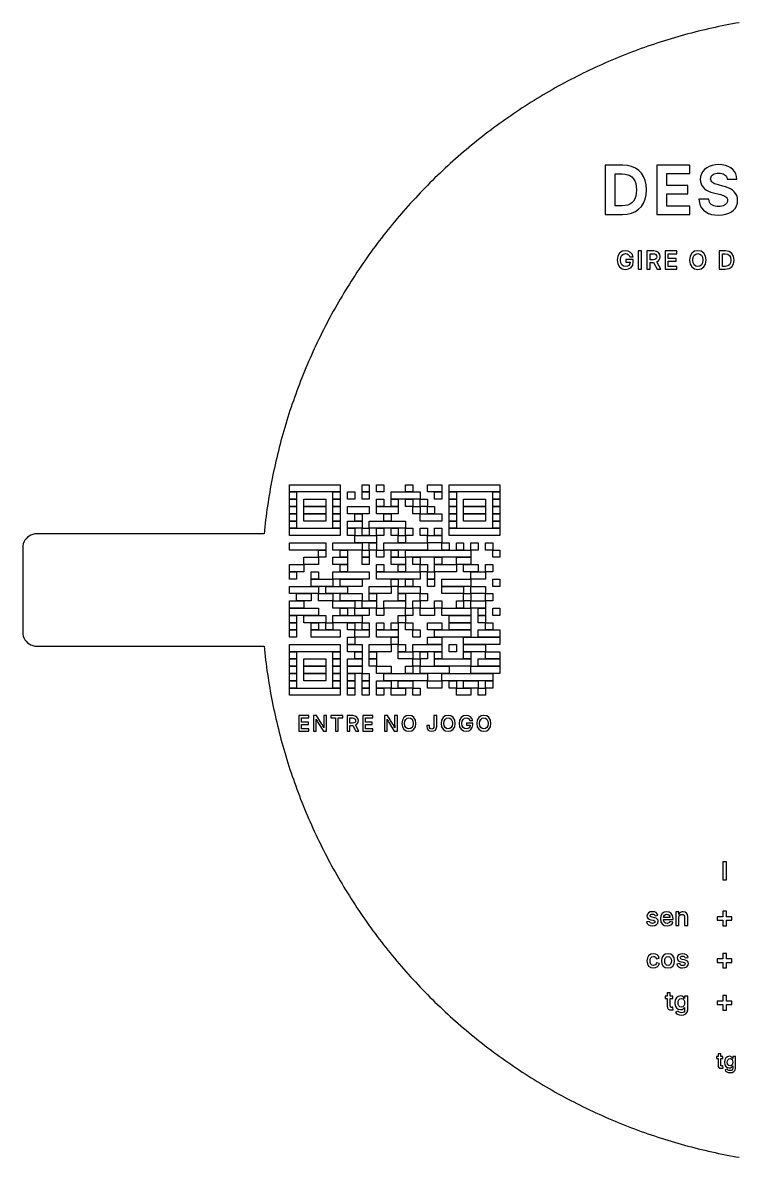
# Model space of a CAD drawing. Header units: millimetres. Extents: x 0 to 202, y 0 to 164.
# Drawn here: x 0 to 102, y 1.2 to 162.8 of the extents above; entities that cross this region are included whole.
import ezdxf

# ---------------------------------------------------------------- set-up
doc = ezdxf.new("R2010")
doc.units = ezdxf.units.MM
doc.layers.add('CORTE', color=1, linetype='CONTINUOUS')
doc.layers.add('GRAVAR', color=7, linetype='CONTINUOUS')

msp = doc.modelspace()

# ---------------------------------------------------------------- linework, layer by layer
at = {"layer": 'CORTE'}
msp.add_lwpolyline([(102.1, 162.813), (101.609, 162.727), (101.118, 162.638), (100.627, 162.546), (100.137, 162.451), (99.647, 162.353), (99.159, 162.252), (98.67, 162.148), (98.183, 162.041), (97.696, 161.931), (97.21, 161.818), (96.724, 161.702), (96.239, 161.583), (95.755, 161.462), (95.272, 161.337), (94.789, 161.209), (94.307, 161.079), (93.826, 160.945), (93.346, 160.809), (92.867, 160.669), (92.388, 160.527), (91.911, 160.382), (91.434, 160.234), (90.958, 160.083), (90.483, 159.929), (90.009, 159.772), (89.536, 159.612), (89.065, 159.45), (88.594, 159.284), (88.124, 159.116), (87.655, 158.945), (87.187, 158.771), (86.72, 158.594), (86.254, 158.415), (85.79, 158.232), (85.326, 158.047), (84.864, 157.859), (84.402, 157.668), (83.942, 157.474), (83.484, 157.277), (83.026, 157.078), (82.569, 156.876), (82.114, 156.671), (81.66, 156.463), (81.208, 156.253), (80.756, 156.04), (80.306, 155.824), (79.857, 155.605), (79.41, 155.384), (78.964, 155.16), (78.519, 154.933), (78.076, 154.703), (77.634, 154.471), (77.194, 154.236), (76.755, 153.999), (76.317, 153.758), (75.881, 153.515), (75.446, 153.27), (75.013, 153.022), (74.582, 152.771), (74.152, 152.517), (73.723, 152.261), (73.296, 152.003), (72.871, 151.741), (72.447, 151.478), (72.025, 151.211), (71.604, 150.942), (71.186, 150.671), (70.768, 150.397), (70.353, 150.12), (69.939, 149.841), (69.527, 149.559), (69.116, 149.275), (68.708, 148.988), (68.301, 148.699), (67.896, 148.408), (67.492, 148.114), (67.091, 147.817), (66.691, 147.518), (66.293, 147.217), (65.897, 146.913), (65.503, 146.607), (65.11, 146.298), (64.72, 145.987), (64.331, 145.674), (63.945, 145.358), (63.56, 145.04), (63.177, 144.72), (62.796, 144.397), (62.417, 144.072), (62.041, 143.744), (61.666, 143.415), (61.293, 143.083), (60.922, 142.749), (60.553, 142.412), (60.186, 142.074), (59.822, 141.733), (59.459, 141.39), (59.099, 141.044), (58.74, 140.697), (58.384, 140.347), (58.03, 139.995), (57.678, 139.641), (57.328, 139.285), (56.981, 138.927), (56.635, 138.567), (56.292, 138.204), (55.951, 137.84), (55.612, 137.473), (55.275, 137.105), (54.941, 136.734), (54.609, 136.361), (54.279, 135.986), (53.952, 135.61), (53.626, 135.231), (53.304, 134.85), (52.983, 134.468), (52.665, 134.083), (52.349, 133.697), (52.035, 133.308), (51.724, 132.918), (51.415, 132.526), (51.109, 132.131), (50.805, 131.736), (50.504, 131.338), (50.204, 130.938), (49.908, 130.537), (49.613, 130.133), (49.322, 129.728), (49.032, 129.322), (48.745, 128.913), (48.461, 128.503), (48.179, 128.091), (47.9, 127.677), (47.623, 127.262), (47.349, 126.845), (47.077, 126.426), (46.808, 126.005), (46.541, 125.583), (46.277, 125.16), (46.016, 124.734), (45.757, 124.308), (45.501, 123.879), (45.247, 123.449), (44.996, 123.018), (44.748, 122.585), (44.502, 122.15), (44.259, 121.714), (44.019, 121.277), (43.781, 120.838), (43.546, 120.398), (43.313, 119.956), (43.084, 119.513), (42.857, 119.068), (42.632, 118.622), (42.411, 118.175), (42.192, 117.726), (41.976, 117.276), (41.762, 116.825), (41.552, 116.372), (41.344, 115.918), (41.139, 115.463), (40.936, 115.007), (40.737, 114.549), (40.54, 114.091), (40.346, 113.631), (40.155, 113.17), (39.967, 112.707), (39.781, 112.244), (39.598, 111.779), (39.419, 111.314), (39.242, 110.847), (39.067, 110.379), (38.896, 109.91), (38.728, 109.44), (38.562, 108.969), (38.399, 108.497), (38.239, 108.025), (38.082, 107.551), (37.928, 107.076), (37.777, 106.6), (37.629, 106.124), (37.483, 105.646), (37.341, 105.168), (37.201, 104.688), (37.065, 104.208), (36.931, 103.727), (36.8, 103.246), (36.672, 102.763), (36.547, 102.28), (36.425, 101.796), (36.306, 101.311), (36.19, 100.825), (36.077, 100.339), (35.967, 99.852), (35.86, 99.365), (35.755, 98.877), (35.654, 98.388), (35.556, 97.898), (35.461, 97.408), (35.368, 96.918), (35.279, 96.427), (35.193, 95.935), (35.109, 95.443), (35.029, 94.95), (34.952, 94.457), (34.877, 93.963), (34.806, 93.469), (34.738, 92.975), (34.672, 92.48), (34.61, 91.985), (34.551, 91.489), (34.495, 90.993), (34.441, 90.497), (34.391, 90), (2, 90), (1.715, 89.98), (1.437, 89.919), (1.169, 89.819), (0.919, 89.683), (0.69, 89.511), (0.489, 89.31), (0.317, 89.081), (0.181, 88.831), (0.081, 88.563), (0.02, 88.285), (0, 88), (0, 76), (0.02, 75.715), (0.081, 75.437), (0.181, 75.169), (0.317, 74.919), (0.489, 74.69), (0.69, 74.489), (0.919, 74.317), (1.169, 74.181), (1.437, 74.081), (1.715, 74.02), (2, 74), (34.391, 74), (34.391, 74), (34.441, 73.503), (34.495, 73.007), (34.551, 72.511), (34.61, 72.015), (34.672, 71.52), (34.738, 71.025), (34.806, 70.531), (34.877, 70.037), (34.952, 69.543), (35.029, 69.05), (35.109, 68.557), (35.193, 68.065), (35.279, 67.573), (35.368, 67.082), (35.461, 66.592), (35.556, 66.102), (35.654, 65.612), (35.755, 65.123), (35.86, 64.635), (35.967, 64.148), (36.077, 63.661), (36.19, 63.175), (36.306, 62.689), (36.425, 62.204), (36.547, 61.72), (36.672, 61.237), (36.8, 60.754), (36.931, 60.273), (37.065, 59.792), (37.201, 59.312), (37.341, 58.832), (37.483, 58.354), (37.629, 57.876), (37.777, 57.4), (37.928, 56.924), (38.082, 56.449), (38.239, 55.975), (38.399, 55.503), (38.562, 55.031), (38.728, 54.56), (38.896, 54.09), (39.067, 53.621), (39.242, 53.153), (39.419, 52.686), (39.598, 52.221), (39.781, 51.756), (39.967, 51.293), (40.155, 50.83), (40.346, 50.369), (40.54, 49.909), (40.737, 49.451), (40.936, 48.993), (41.139, 48.537), (41.344, 48.082), (41.552, 47.628), (41.762, 47.175), (41.976, 46.724), (42.192, 46.274), (42.411, 45.825), (42.632, 45.378), (42.857, 44.932), (43.084, 44.487), (43.313, 44.044), (43.546, 43.602), (43.781, 43.162), (44.019, 42.723), (44.259, 42.286), (44.502, 41.85), (44.748, 41.415), (44.996, 40.982), (45.247, 40.551), (45.501, 40.121), (45.757, 39.692), (46.016, 39.266), (46.277, 38.84), (46.541, 38.417), (46.808, 37.995), (47.077, 37.574), (47.349, 37.155), (47.623, 36.738), (47.9, 36.323), (48.179, 35.909), (48.461, 35.497), (48.745, 35.087), (49.032, 34.678), (49.322, 34.272), (49.613, 33.867), (49.908, 33.463), (50.204, 33.062), (50.504, 32.662), (50.805, 32.264), (51.109, 31.869), (51.415, 31.474), (51.724, 31.082), (52.035, 30.692), (52.349, 30.303), (52.665, 29.917), (52.983, 29.532), (53.304, 29.15), (53.626, 28.769), (53.952, 28.39), (54.279, 28.014), (54.609, 27.639), (54.941, 27.266), (55.275, 26.895), (55.612, 26.527), (55.951, 26.16), (56.292, 25.796), (56.635, 25.433), (56.981, 25.073), (57.328, 24.715), (57.678, 24.359), (58.03, 24.005), (58.384, 23.653), (58.74, 23.303), (59.099, 22.956), (59.459, 22.61), (59.822, 22.267), (60.186, 21.926), (60.553, 21.588), (60.922, 21.251), (61.293, 20.917), (61.666, 20.585), (62.041, 20.256), (62.417, 19.928), (62.796, 19.603), (63.177, 19.28), (63.56, 18.96), (63.945, 18.642), (64.331, 18.326), (64.72, 18.013), (65.11, 17.702), (65.503, 17.393), (65.897, 17.087), (66.293, 16.783), (66.691, 16.482), (67.091, 16.183), (67.492, 15.886), (67.896, 15.592), (68.301, 15.301), (68.708, 15.012), (69.116, 14.725), (69.527, 14.441), (69.939, 14.159), (70.353, 13.88), (70.768, 13.603), (71.186, 13.329), (71.604, 13.058), (72.025, 12.789), (72.447, 12.522), (72.871, 12.259), (73.296, 11.997), (73.723, 11.739), (74.152, 11.483), (74.582, 11.229), (75.013, 10.978), (75.446, 10.73), (75.881, 10.485), (76.317, 10.242), (76.755, 10.001), (77.194, 9.764), (77.634, 9.529), (78.076, 9.297), (78.519, 9.067), (78.964, 8.84), (79.41, 8.616), (79.857, 8.395), (80.306, 8.176), (80.756, 7.96), (81.208, 7.747), (81.66, 7.537), (82.114, 7.329), (82.569, 7.124), (83.026, 6.922), (83.484, 6.723), (83.942, 6.526), (84.402, 6.332), (84.864, 6.141), (85.326, 5.953), (85.79, 5.768), (86.254, 5.585), (86.72, 5.406), (87.187, 5.229), (87.655, 5.055), (88.124, 4.884), (88.594, 4.716), (89.065, 4.55), (89.536, 4.388), (90.009, 4.228), (90.483, 4.071), (90.958, 3.917), (91.434, 3.766), (91.911, 3.618), (92.388, 3.473), (92.867, 3.331), (93.346, 3.191), (93.826, 3.055), (94.307, 2.921), (94.789, 2.791), (95.272, 2.663), (95.755, 2.538), (96.239, 2.417), (96.724, 2.298), (97.21, 2.182), (97.696, 2.069), (98.183, 1.959), (98.67, 1.852), (99.159, 1.748), (99.647, 1.647), (100.137, 1.549), (100.627, 1.454), (101.118, 1.362), (101.609, 1.273), (102.1, 1.187)], dxfattribs=at)
at = {"layer": 'GRAVAR'}
for points in [[(85.464, 135.5), (86.142, 135.548), (86.753, 135.69), (87.295, 135.922), (87.763, 136.241), (88.153, 136.642), (88.464, 137.123), (88.69, 137.679), (88.828, 138.308), (88.875, 139.005), (88.828, 139.699), (88.69, 140.325), (88.465, 140.88), (88.156, 141.359), (87.767, 141.76), (87.302, 142.078), (86.764, 142.31), (86.158, 142.452), (85.488, 142.5), (83.003, 142.5), (83.003, 135.5)], [(90.351, 135.5), (95.044, 135.5), (95.044, 136.689), (91.784, 136.689), (91.784, 138.45), (94.791, 138.45), (94.791, 139.62), (91.784, 139.62), (91.784, 141.311), (95.035, 141.311), (95.035, 142.5), (90.351, 142.5)], [(99.16, 135.397), (99.701, 135.427), (100.187, 135.514), (100.617, 135.657), (100.987, 135.851), (101.295, 136.094), (101.539, 136.383), (101.717, 136.714), (101.825, 137.085), (101.862, 137.492), (101.829, 137.863), (101.734, 138.193), (101.582, 138.484), (101.378, 138.74), (101.128, 138.961), (100.837, 139.149), (100.511, 139.307), (100.153, 139.437), (99.771, 139.54), (99.137, 139.695), (98.943, 139.746), (98.757, 139.804), (98.584, 139.871), (98.427, 139.95), (98.29, 140.042), (98.177, 140.149), (98.092, 140.273), (98.038, 140.416), (98.019, 140.579), (98.034, 140.73), (98.079, 140.87), (98.153, 140.997), (98.256, 141.109), (98.385, 141.204), (98.542, 141.281), (98.725, 141.339), (98.933, 141.374), (99.165, 141.387), (99.394, 141.375), (99.603, 141.34), (99.789, 141.282), (99.951, 141.202), (100.09, 141.102), (100.203, 140.981), (100.29, 140.84), (100.35, 140.681), (100.382, 140.503), (101.768, 140.503), (101.724, 140.899), (101.61, 141.264), (101.431, 141.592), (101.189, 141.882), (100.889, 142.127), (100.534, 142.325), (100.128, 142.472), (99.676, 142.563), (99.179, 142.594), (98.688, 142.563), (98.233, 142.473), (97.821, 142.328), (97.456, 142.13), (97.144, 141.884), (96.892, 141.593), (96.705, 141.26), (96.588, 140.89), (96.548, 140.485), (96.574, 140.16), (96.651, 139.866), (96.776, 139.602), (96.948, 139.366), (97.165, 139.158), (97.425, 138.976), (97.725, 138.82), (98.065, 138.689), (98.442, 138.582), (99.212, 138.389), (99.454, 138.325), (99.671, 138.257), (99.863, 138.182), (100.029, 138.099), (100.167, 138.007), (100.276, 137.903), (100.355, 137.785), (100.403, 137.652), (100.419, 137.501), (100.401, 137.331), (100.347, 137.175), (100.26, 137.034), (100.141, 136.911), (99.992, 136.806), (99.817, 136.722), (99.616, 136.66), (99.392, 136.622), (99.146, 136.609), (98.896, 136.622), (98.664, 136.661), (98.452, 136.726), (98.263, 136.818), (98.1, 136.936), (97.965, 137.08), (97.861, 137.25), (97.79, 137.447), (97.756, 137.67), (96.36, 137.67), (96.412, 137.2), (96.537, 136.783), (96.731, 136.419), (96.992, 136.109), (97.315, 135.855), (97.696, 135.655), (98.134, 135.512), (98.623, 135.426), (99.16, 135.397)], [(84.436, 136.736), (84.436, 141.264), (85.403, 141.264), (85.826, 141.238), (86.201, 141.16), (86.528, 141.026), (86.807, 140.837), (87.036, 140.591), (87.215, 140.286), (87.343, 139.921), (87.421, 139.494), (87.447, 139.005), (87.421, 138.512), (87.343, 138.084), (87.214, 137.717), (87.035, 137.411), (86.805, 137.164), (86.525, 136.974), (86.197, 136.841), (85.819, 136.762), (85.394, 136.736)], [(85.894, 127.665), (86.337, 127.74), (86.686, 127.955), (86.914, 128.296), (86.996, 128.747), (86.996, 129.059), (85.944, 129.059), (85.944, 128.693), (86.544, 128.693), (86.494, 128.44), (86.363, 128.247), (86.16, 128.125), (85.895, 128.082), (85.595, 128.143), (85.362, 128.321), (85.211, 128.608), (85.157, 129), (85.212, 129.392), (85.363, 129.68), (85.594, 129.857), (85.885, 129.918), (86.102, 129.887), (86.278, 129.798), (86.411, 129.657), (86.497, 129.469), (86.974, 129.469), (86.849, 129.82), (86.611, 130.094), (86.281, 130.272), (85.88, 130.335), (85.407, 130.244), (85.029, 129.98), (84.78, 129.559), (84.69, 128.997), (84.777, 128.442), (85.023, 128.023), (85.403, 127.758), (85.894, 127.665)], [(88.164, 130.3), (87.698, 130.3), (87.698, 127.7), (88.164, 127.7)], [(88.938, 127.7), (89.404, 127.7), (89.404, 128.654), (89.889, 128.654), (90.4, 127.7), (90.922, 127.7), (90.358, 128.733), (90.561, 128.85), (90.707, 129.014), (90.796, 129.221), (90.826, 129.468), (90.767, 129.807), (90.592, 130.07), (90.305, 130.24), (89.91, 130.3), (88.938, 130.3)], [(89.404, 129.04), (89.404, 129.909), (89.838, 129.909), (90.068, 129.879), (90.227, 129.792), (90.319, 129.654), (90.349, 129.468), (90.319, 129.285), (90.227, 129.151), (90.069, 129.068), (89.842, 129.04)], [(91.519, 127.7), (93.215, 127.7), (93.215, 128.093), (91.985, 128.093), (91.985, 128.819), (93.117, 128.819), (93.117, 129.206), (91.985, 129.206), (91.985, 129.907), (93.208, 129.907), (93.208, 130.3), (91.519, 130.3)], [(96.197, 127.665), (96.67, 127.755), (97.048, 128.017), (97.298, 128.436), (97.388, 128.998), (97.298, 129.562), (97.048, 129.982), (96.67, 130.244), (96.197, 130.335), (95.722, 130.244), (95.343, 129.982), (95.092, 129.562), (95.001, 128.998), (95.092, 128.437), (95.343, 128.018), (95.722, 127.756), (96.197, 127.665)], [(96.197, 128.082), (95.903, 128.142), (95.673, 128.318), (95.523, 128.606), (95.469, 128.998), (95.523, 129.393), (95.673, 129.681), (95.903, 129.858), (96.197, 129.918), (96.488, 129.858), (96.716, 129.682), (96.865, 129.394), (96.919, 128.998), (96.865, 128.605), (96.716, 128.318), (96.488, 128.142), (96.197, 128.082)], [(100.11, 127.7), (100.64, 127.789), (101.036, 128.047), (101.283, 128.457), (101.368, 129.003), (101.283, 129.547), (101.038, 129.955), (100.648, 130.211), (100.127, 130.3), (99.23, 130.3), (99.23, 127.7)], [(99.696, 128.103), (99.696, 129.897), (100.099, 129.897), (100.45, 129.841), (100.704, 129.673), (100.857, 129.394), (100.909, 129.003), (100.857, 128.61), (100.702, 128.328), (100.445, 128.159), (100.087, 128.103)], [(38, 97), (45.241, 97), (45.241, 95.966), (38, 95.966)], [(48.345, 97), (49.379, 97), (49.379, 95.966), (48.345, 95.966)], [(50.414, 97), (51.448, 97), (51.448, 95.966), (50.414, 95.966)], [(54.552, 97), (55.586, 97), (55.586, 95.966), (54.552, 95.966)], [(57.655, 97), (59.724, 97), (59.724, 95.966), (57.655, 95.966)], [(60.759, 97), (68, 97), (68, 95.966), (60.759, 95.966)], [(38, 95.966), (39.034, 95.966), (39.034, 94.931), (38, 94.931)], [(44.207, 95.966), (45.241, 95.966), (45.241, 94.931), (44.207, 94.931)], [(46.276, 95.966), (47.31, 95.966), (47.31, 94.931), (46.276, 94.931)], [(48.345, 95.966), (49.379, 95.966), (49.379, 94.931), (48.345, 94.931)], [(52.483, 95.966), (56.621, 95.966), (56.621, 94.931), (52.483, 94.931)], [(58.69, 95.966), (59.724, 95.966), (59.724, 94.931), (58.69, 94.931)], [(60.759, 95.966), (61.793, 95.966), (61.793, 94.931), (60.759, 94.931)], [(66.966, 95.966), (68, 95.966), (68, 94.931), (66.966, 94.931)], [(38, 94.931), (39.034, 94.931), (39.034, 93.897), (38, 93.897)], [(38, 93.897), (39.034, 93.897), (39.034, 92.862), (38, 92.862)], [(40.069, 94.931), (43.172, 94.931), (43.172, 93.897), (40.069, 93.897)], [(40.069, 93.897), (43.172, 93.897), (43.172, 92.862), (40.069, 92.862)], [(44.207, 94.931), (45.241, 94.931), (45.241, 93.897), (44.207, 93.897)], [(44.207, 93.897), (45.241, 93.897), (45.241, 92.862), (44.207, 92.862)], [(46.276, 93.897), (49.379, 93.897), (49.379, 92.862), (46.276, 92.862)], [(50.414, 94.931), (51.448, 94.931), (51.448, 93.897), (50.414, 93.897)], [(50.414, 93.897), (53.517, 93.897), (53.517, 92.862), (50.414, 92.862)], [(52.483, 94.931), (53.517, 94.931), (53.517, 93.897), (52.483, 93.897)], [(54.552, 94.931), (55.586, 94.931), (55.586, 93.897), (54.552, 93.897)], [(55.586, 93.897), (56.621, 93.897), (56.621, 92.862), (55.586, 92.862)], [(56.621, 94.931), (57.655, 94.931), (57.655, 93.897), (56.621, 93.897)], [(57.655, 93.897), (58.69, 93.897), (58.69, 92.862), (57.655, 92.862)], [(60.759, 94.931), (61.793, 94.931), (61.793, 93.897), (60.759, 93.897)], [(60.759, 93.897), (61.793, 93.897), (61.793, 92.862), (60.759, 92.862)], [(62.828, 94.931), (65.931, 94.931), (65.931, 93.897), (62.828, 93.897)], [(62.828, 93.897), (65.931, 93.897), (65.931, 92.862), (62.828, 92.862)], [(66.966, 94.931), (68, 94.931), (68, 93.897), (66.966, 93.897)], [(66.966, 93.897), (68, 93.897), (68, 92.862), (66.966, 92.862)], [(38, 92.862), (39.034, 92.862), (39.034, 91.828), (38, 91.828)], [(40.069, 92.862), (43.172, 92.862), (43.172, 91.828), (40.069, 91.828)], [(44.207, 92.862), (45.241, 92.862), (45.241, 91.828), (44.207, 91.828)], [(47.31, 92.862), (48.345, 92.862), (48.345, 91.828), (47.31, 91.828)], [(51.448, 92.862), (52.483, 92.862), (52.483, 91.828), (51.448, 91.828)], [(56.621, 92.862), (59.724, 92.862), (59.724, 91.828), (56.621, 91.828)], [(60.759, 92.862), (61.793, 92.862), (61.793, 91.828), (60.759, 91.828)], [(62.828, 92.862), (65.931, 92.862), (65.931, 91.828), (62.828, 91.828)], [(66.966, 92.862), (68, 92.862), (68, 91.828), (66.966, 91.828)], [(38, 91.828), (39.034, 91.828), (39.034, 90.793), (38, 90.793)], [(38, 90.793), (45.241, 90.793), (45.241, 89.759), (38, 89.759)], [(44.207, 91.828), (45.241, 91.828), (45.241, 90.793), (44.207, 90.793)], [(46.276, 91.828), (48.345, 91.828), (48.345, 90.793), (46.276, 90.793)], [(46.276, 90.793), (47.31, 90.793), (47.31, 89.759), (46.276, 89.759)], [(48.345, 90.793), (49.379, 90.793), (49.379, 89.759), (48.345, 89.759)], [(49.379, 91.828), (54.552, 91.828), (54.552, 90.793), (49.379, 90.793)], [(50.414, 90.793), (51.448, 90.793), (51.448, 89.759), (50.414, 89.759)], [(52.483, 90.793), (53.517, 90.793), (53.517, 89.759), (52.483, 89.759)], [(54.552, 90.793), (55.586, 90.793), (55.586, 89.759), (54.552, 89.759)], [(56.621, 90.793), (57.655, 90.793), (57.655, 89.759), (56.621, 89.759)], [(58.69, 90.793), (59.724, 90.793), (59.724, 89.759), (58.69, 89.759)], [(60.759, 91.828), (61.793, 91.828), (61.793, 90.793), (60.759, 90.793)], [(60.759, 90.793), (68, 90.793), (68, 89.759), (60.759, 89.759)], [(66.966, 91.828), (68, 91.828), (68, 90.793), (66.966, 90.793)], [(47.31, 89.759), (50.414, 89.759), (50.414, 88.724), (47.31, 88.724)], [(53.517, 89.759), (54.552, 89.759), (54.552, 88.724), (53.517, 88.724)], [(57.655, 89.759), (59.724, 89.759), (59.724, 88.724), (57.655, 88.724)], [(38, 88.724), (43.172, 88.724), (43.172, 87.69), (38, 87.69)], [(42.138, 87.69), (43.172, 87.69), (43.172, 86.655), (42.138, 86.655)], [(44.207, 88.724), (48.345, 88.724), (48.345, 87.69), (44.207, 87.69)], [(45.241, 87.69), (46.276, 87.69), (46.276, 86.655), (45.241, 86.655)], [(48.345, 87.69), (49.379, 87.69), (49.379, 86.655), (48.345, 86.655)], [(49.379, 88.724), (50.414, 88.724), (50.414, 87.69), (49.379, 87.69)], [(50.414, 87.69), (51.448, 87.69), (51.448, 86.655), (50.414, 86.655)], [(51.448, 88.724), (57.655, 88.724), (57.655, 87.69), (51.448, 87.69)], [(52.483, 87.69), (53.517, 87.69), (53.517, 86.655), (52.483, 86.655)], [(54.552, 87.69), (63.862, 87.69), (63.862, 86.655), (54.552, 86.655)], [(59.724, 88.724), (60.759, 88.724), (60.759, 87.69), (59.724, 87.69)], [(61.793, 88.724), (62.828, 88.724), (62.828, 87.69), (61.793, 87.69)], [(63.862, 88.724), (64.897, 88.724), (64.897, 87.69), (63.862, 87.69)], [(65.931, 88.724), (66.966, 88.724), (66.966, 87.69), (65.931, 87.69)], [(66.966, 87.69), (68, 87.69), (68, 86.655), (66.966, 86.655)], [(40.069, 86.655), (42.138, 86.655), (42.138, 85.621), (40.069, 85.621)], [(44.207, 86.655), (46.276, 86.655), (46.276, 85.621), (44.207, 85.621)], [(48.345, 86.655), (49.379, 86.655), (49.379, 85.621), (48.345, 85.621)], [(52.483, 86.655), (54.552, 86.655), (54.552, 85.621), (52.483, 85.621)], [(55.586, 86.655), (56.621, 86.655), (56.621, 85.621), (55.586, 85.621)], [(58.69, 86.655), (59.724, 86.655), (59.724, 85.621), (58.69, 85.621)], [(61.793, 86.655), (63.862, 86.655), (63.862, 85.621), (61.793, 85.621)], [(38, 85.621), (40.069, 85.621), (40.069, 84.586), (38, 84.586)], [(38, 84.586), (39.034, 84.586), (39.034, 83.552), (38, 83.552)], [(41.103, 84.586), (42.138, 84.586), (42.138, 83.552), (41.103, 83.552)], [(44.207, 84.586), (49.379, 84.586), (49.379, 83.552), (44.207, 83.552)], [(45.241, 85.621), (46.276, 85.621), (46.276, 84.586), (45.241, 84.586)], [(50.414, 85.621), (51.448, 85.621), (51.448, 84.586), (50.414, 84.586)], [(50.414, 84.586), (56.621, 84.586), (56.621, 83.552), (50.414, 83.552)], [(53.517, 85.621), (54.552, 85.621), (54.552, 84.586), (53.517, 84.586)], [(56.621, 85.621), (57.655, 85.621), (57.655, 84.586), (56.621, 84.586)], [(57.655, 84.586), (58.69, 84.586), (58.69, 83.552), (57.655, 83.552)], [(58.69, 85.621), (61.793, 85.621), (61.793, 84.586), (58.69, 84.586)], [(62.828, 85.621), (64.897, 85.621), (64.897, 84.586), (62.828, 84.586)], [(63.862, 84.586), (65.931, 84.586), (65.931, 83.552), (63.862, 83.552)], [(65.931, 85.621), (66.966, 85.621), (66.966, 84.586), (65.931, 84.586)], [(38, 82.517), (42.138, 82.517), (42.138, 81.483), (38, 81.483)], [(41.103, 83.552), (44.207, 83.552), (44.207, 82.517), (41.103, 82.517)], [(43.172, 82.517), (46.276, 82.517), (46.276, 81.483), (43.172, 81.483)], [(45.241, 83.552), (48.345, 83.552), (48.345, 82.517), (45.241, 82.517)], [(49.379, 82.517), (52.483, 82.517), (52.483, 81.483), (49.379, 81.483)], [(52.483, 83.552), (53.517, 83.552), (53.517, 82.517), (52.483, 82.517)], [(53.517, 82.517), (56.621, 82.517), (56.621, 81.483), (53.517, 81.483)], [(54.552, 83.552), (55.586, 83.552), (55.586, 82.517), (54.552, 82.517)], [(57.655, 83.552), (58.69, 83.552), (58.69, 82.517), (57.655, 82.517)], [(59.724, 83.552), (63.862, 83.552), (63.862, 82.517), (59.724, 82.517)], [(59.724, 82.517), (62.828, 82.517), (62.828, 81.483), (59.724, 81.483)], [(63.862, 82.517), (65.931, 82.517), (65.931, 81.483), (63.862, 81.483)], [(66.966, 83.552), (68, 83.552), (68, 82.517), (66.966, 82.517)], [(39.034, 81.483), (41.103, 81.483), (41.103, 80.448), (39.034, 80.448)], [(42.138, 81.483), (44.207, 81.483), (44.207, 80.448), (42.138, 80.448)], [(45.241, 81.483), (48.345, 81.483), (48.345, 80.448), (45.241, 80.448)], [(49.379, 81.483), (50.414, 81.483), (50.414, 80.448), (49.379, 80.448)], [(53.517, 81.483), (54.552, 81.483), (54.552, 80.448), (53.517, 80.448)], [(56.621, 81.483), (57.655, 81.483), (57.655, 80.448), (56.621, 80.448)], [(62.828, 81.483), (63.862, 81.483), (63.862, 80.448), (62.828, 80.448)], [(65.931, 81.483), (66.966, 81.483), (66.966, 80.448), (65.931, 80.448)], [(38, 80.448), (40.069, 80.448), (40.069, 79.414), (38, 79.414)], [(38, 79.414), (42.138, 79.414), (42.138, 78.379), (38, 78.379)], [(44.207, 80.448), (47.31, 80.448), (47.31, 79.414), (44.207, 79.414)], [(45.241, 79.414), (46.276, 79.414), (46.276, 78.379), (45.241, 78.379)], [(47.31, 79.414), (49.379, 79.414), (49.379, 78.379), (47.31, 78.379)], [(48.345, 80.448), (50.414, 80.448), (50.414, 79.414), (48.345, 79.414)], [(50.414, 79.414), (51.448, 79.414), (51.448, 78.379), (50.414, 78.379)], [(51.448, 80.448), (54.552, 80.448), (54.552, 79.414), (51.448, 79.414)], [(54.552, 79.414), (55.586, 79.414), (55.586, 78.379), (54.552, 78.379)], [(55.586, 80.448), (56.621, 80.448), (56.621, 79.414), (55.586, 79.414)], [(56.621, 79.414), (58.69, 79.414), (58.69, 78.379), (56.621, 78.379)], [(58.69, 80.448), (59.724, 80.448), (59.724, 79.414), (58.69, 79.414)], [(59.724, 79.414), (63.862, 79.414), (63.862, 78.379), (59.724, 78.379)], [(61.793, 80.448), (62.828, 80.448), (62.828, 79.414), (61.793, 79.414)], [(63.862, 80.448), (65.931, 80.448), (65.931, 79.414), (63.862, 79.414)], [(64.897, 79.414), (65.931, 79.414), (65.931, 78.379), (64.897, 78.379)], [(66.966, 79.414), (68, 79.414), (68, 78.379), (66.966, 78.379)], [(38, 78.379), (39.034, 78.379), (39.034, 77.345), (38, 77.345)], [(40.069, 78.379), (43.172, 78.379), (43.172, 77.345), (40.069, 77.345)], [(44.207, 78.379), (48.345, 78.379), (48.345, 77.345), (44.207, 77.345)], [(53.517, 78.379), (54.552, 78.379), (54.552, 77.345), (53.517, 77.345)], [(60.759, 78.379), (63.862, 78.379), (63.862, 77.345), (60.759, 77.345)], [(64.897, 78.379), (65.931, 78.379), (65.931, 77.345), (64.897, 77.345)], [(38, 77.345), (39.034, 77.345), (39.034, 76.31), (38, 76.31)], [(38, 76.31), (39.034, 76.31), (39.034, 75.276), (38, 75.276)], [(41.103, 77.345), (42.138, 77.345), (42.138, 76.31), (41.103, 76.31)], [(41.103, 76.31), (45.241, 76.31), (45.241, 75.276), (41.103, 75.276)], [(43.172, 77.345), (44.207, 77.345), (44.207, 76.31), (43.172, 76.31)], [(46.276, 77.345), (47.31, 77.345), (47.31, 76.31), (46.276, 76.31)], [(47.31, 76.31), (49.379, 76.31), (49.379, 75.276), (47.31, 75.276)], [(48.345, 77.345), (49.379, 77.345), (49.379, 76.31), (48.345, 76.31)], [(50.414, 77.345), (51.448, 77.345), (51.448, 76.31), (50.414, 76.31)], [(50.414, 76.31), (53.517, 76.31), (53.517, 75.276), (50.414, 75.276)], [(52.483, 77.345), (53.517, 77.345), (53.517, 76.31), (52.483, 76.31)], [(54.552, 77.345), (55.586, 77.345), (55.586, 76.31), (54.552, 76.31)], [(55.586, 76.31), (56.621, 76.31), (56.621, 75.276), (55.586, 75.276)], [(57.655, 77.345), (59.724, 77.345), (59.724, 76.31), (57.655, 76.31)], [(58.69, 76.31), (63.862, 76.31), (63.862, 75.276), (58.69, 75.276)], [(60.759, 77.345), (63.862, 77.345), (63.862, 76.31), (60.759, 76.31)], [(64.897, 76.31), (68, 76.31), (68, 75.276), (64.897, 75.276)], [(65.931, 77.345), (66.966, 77.345), (66.966, 76.31), (65.931, 76.31)], [(46.276, 75.276), (47.31, 75.276), (47.31, 74.241), (46.276, 74.241)], [(52.483, 75.276), (53.517, 75.276), (53.517, 74.241), (52.483, 74.241)], [(57.655, 75.276), (59.724, 75.276), (59.724, 74.241), (57.655, 74.241)], [(62.828, 75.276), (68, 75.276), (68, 74.241), (62.828, 74.241)], [(38, 74.241), (45.241, 74.241), (45.241, 73.207), (38, 73.207)], [(38, 73.207), (39.034, 73.207), (39.034, 72.172), (38, 72.172)], [(44.207, 73.207), (45.241, 73.207), (45.241, 72.172), (44.207, 72.172)], [(46.276, 74.241), (48.345, 74.241), (48.345, 73.207), (46.276, 73.207)], [(47.31, 73.207), (48.345, 73.207), (48.345, 72.172), (47.31, 72.172)], [(49.379, 74.241), (52.483, 74.241), (52.483, 73.207), (49.379, 73.207)], [(49.379, 73.207), (50.414, 73.207), (50.414, 72.172), (49.379, 72.172)], [(53.517, 74.241), (54.552, 74.241), (54.552, 73.207), (53.517, 73.207)], [(53.517, 73.207), (55.586, 73.207), (55.586, 72.172), (53.517, 72.172)], [(55.586, 74.241), (59.724, 74.241), (59.724, 73.207), (55.586, 73.207)], [(56.621, 73.207), (57.655, 73.207), (57.655, 72.172), (56.621, 72.172)], [(58.69, 73.207), (59.724, 73.207), (59.724, 72.172), (58.69, 72.172)], [(60.759, 74.241), (61.793, 74.241), (61.793, 73.207), (60.759, 73.207)], [(62.828, 74.241), (65.931, 74.241), (65.931, 73.207), (62.828, 73.207)], [(62.828, 73.207), (63.862, 73.207), (63.862, 72.172), (62.828, 72.172)], [(65.931, 73.207), (68, 73.207), (68, 72.172), (65.931, 72.172)], [(38, 72.172), (39.034, 72.172), (39.034, 71.138), (38, 71.138)], [(38, 71.138), (39.034, 71.138), (39.034, 70.103), (38, 70.103)], [(40.069, 72.172), (43.172, 72.172), (43.172, 71.138), (40.069, 71.138)], [(40.069, 71.138), (43.172, 71.138), (43.172, 70.103), (40.069, 70.103)], [(44.207, 72.172), (45.241, 72.172), (45.241, 71.138), (44.207, 71.138)], [(44.207, 71.138), (45.241, 71.138), (45.241, 70.103), (44.207, 70.103)], [(46.276, 72.172), (48.345, 72.172), (48.345, 71.138), (46.276, 71.138)], [(46.276, 71.138), (48.345, 71.138), (48.345, 70.103), (46.276, 70.103)], [(49.379, 72.172), (50.414, 72.172), (50.414, 71.138), (49.379, 71.138)], [(50.414, 71.138), (52.483, 71.138), (52.483, 70.103), (50.414, 70.103)], [(54.552, 71.138), (55.586, 71.138), (55.586, 70.103), (54.552, 70.103)], [(55.586, 72.172), (56.621, 72.172), (56.621, 71.138), (55.586, 71.138)], [(56.621, 71.138), (60.759, 71.138), (60.759, 70.103), (56.621, 70.103)], [(58.69, 72.172), (63.862, 72.172), (63.862, 71.138), (58.69, 71.138)], [(63.862, 71.138), (68, 71.138), (68, 70.103), (63.862, 70.103)], [(64.897, 72.172), (68, 72.172), (68, 71.138), (64.897, 71.138)], [(38, 70.103), (39.034, 70.103), (39.034, 69.069), (38, 69.069)], [(40.069, 70.103), (43.172, 70.103), (43.172, 69.069), (40.069, 69.069)], [(44.207, 70.103), (45.241, 70.103), (45.241, 69.069), (44.207, 69.069)], [(46.276, 70.103), (47.31, 70.103), (47.31, 69.069), (46.276, 69.069)], [(48.345, 70.103), (49.379, 70.103), (49.379, 69.069), (48.345, 69.069)], [(51.448, 70.103), (57.655, 70.103), (57.655, 69.069), (51.448, 69.069)], [(59.724, 70.103), (66.966, 70.103), (66.966, 69.069), (59.724, 69.069)], [(38, 69.069), (39.034, 69.069), (39.034, 68.034), (38, 68.034)], [(38, 68.034), (45.241, 68.034), (45.241, 67), (38, 67)], [(44.207, 69.069), (45.241, 69.069), (45.241, 68.034), (44.207, 68.034)], [(46.276, 69.069), (47.31, 69.069), (47.31, 68.034), (46.276, 68.034)], [(46.276, 68.034), (47.31, 68.034), (47.31, 67), (46.276, 67)], [(48.345, 69.069), (49.379, 69.069), (49.379, 68.034), (48.345, 68.034)], [(48.345, 68.034), (49.379, 68.034), (49.379, 67), (48.345, 67)], [(50.414, 69.069), (52.483, 69.069), (52.483, 68.034), (50.414, 68.034)], [(50.414, 68.034), (51.448, 68.034), (51.448, 67), (50.414, 67)], [(52.483, 68.034), (54.552, 68.034), (54.552, 67), (52.483, 67)], [(53.517, 69.069), (55.586, 69.069), (55.586, 68.034), (53.517, 68.034)], [(55.586, 68.034), (56.621, 68.034), (56.621, 67), (55.586, 67)], [(57.655, 69.069), (59.724, 69.069), (59.724, 68.034), (57.655, 68.034)], [(60.759, 69.069), (61.793, 69.069), (61.793, 68.034), (60.759, 68.034)], [(61.793, 68.034), (63.862, 68.034), (63.862, 67), (61.793, 67)], [(62.828, 69.069), (64.897, 69.069), (64.897, 68.034), (62.828, 68.034)], [(64.897, 68.034), (65.931, 68.034), (65.931, 67), (64.897, 67)], [(65.931, 69.069), (66.966, 69.069), (66.966, 68.034), (65.931, 68.034)], [(39.353, 61.9), (40.789, 61.9), (40.789, 62.232), (39.748, 62.232), (39.748, 62.846), (40.706, 62.846), (40.706, 63.174), (39.748, 63.174), (39.748, 63.768), (40.783, 63.768), (40.783, 64.1), (39.353, 64.1)], [(41.434, 61.9), (41.836, 61.9), (41.836, 62.993), (41.834, 63.104), (41.827, 63.25), (41.819, 63.423), (41.808, 63.619), (41.908, 63.426), (41.993, 63.267), (42.072, 63.127), (42.153, 62.991), (42.84, 61.9), (43.287, 61.9), (43.287, 64.1), (42.887, 64.1), (42.887, 62.945), (42.889, 62.83), (42.894, 62.69), (42.901, 62.535), (42.911, 62.375), (42.839, 62.531), (42.769, 62.667), (42.702, 62.786), (42.641, 62.888), (41.88, 64.1), (41.434, 64.1)], [(43.881, 63.768), (44.561, 63.768), (44.561, 61.9), (44.955, 61.9), (44.955, 63.768), (45.633, 63.768), (45.633, 64.1), (43.881, 64.1)], [(46.227, 61.9), (46.621, 61.9), (46.621, 62.708), (47.031, 62.708), (47.464, 61.9), (47.905, 61.9), (47.428, 62.774), (47.6, 62.873), (47.724, 63.012), (47.799, 63.187), (47.824, 63.396), (47.774, 63.683), (47.626, 63.905), (47.384, 64.049), (47.049, 64.1), (46.227, 64.1)], [(46.621, 63.034), (46.621, 63.769), (46.988, 63.769), (47.183, 63.744), (47.317, 63.671), (47.396, 63.553), (47.421, 63.396), (47.396, 63.241), (47.318, 63.127), (47.184, 63.058), (46.991, 63.034)], [(48.449, 61.9), (49.884, 61.9), (49.884, 62.232), (48.843, 62.232), (48.843, 62.846), (49.802, 62.846), (49.802, 63.174), (48.843, 63.174), (48.843, 63.768), (49.878, 63.768), (49.878, 64.1), (48.449, 64.1)], [(51.542, 61.9), (51.944, 61.9), (51.944, 62.993), (51.941, 63.104), (51.935, 63.25), (51.926, 63.423), (51.916, 63.619), (52.016, 63.426), (52.1, 63.267), (52.179, 63.127), (52.261, 62.991), (52.948, 61.9), (53.395, 61.9), (53.395, 64.1), (52.995, 64.1), (52.995, 62.945), (52.996, 62.83), (53.001, 62.69), (53.009, 62.535), (53.018, 62.375), (52.947, 62.531), (52.877, 62.667), (52.81, 62.786), (52.748, 62.888), (51.988, 64.1), (51.542, 64.1)], [(55.03, 61.87), (55.43, 61.947), (55.75, 62.168), (55.962, 62.523), (56.038, 62.999), (55.962, 63.475), (55.75, 63.831), (55.43, 64.053), (55.03, 64.13), (54.628, 64.053), (54.308, 63.831), (54.095, 63.475), (54.019, 62.999), (54.095, 62.523), (54.308, 62.169), (54.628, 61.947), (55.03, 61.87)], [(55.03, 62.223), (54.782, 62.274), (54.587, 62.423), (54.46, 62.666), (54.414, 62.999), (54.46, 63.333), (54.587, 63.576), (54.782, 63.726), (55.03, 63.777), (55.276, 63.726), (55.47, 63.577), (55.596, 63.333), (55.641, 62.999), (55.596, 62.666), (55.47, 62.423), (55.276, 62.274), (55.03, 62.223)], [(58.279, 61.87), (58.571, 61.915), (58.794, 62.047), (58.935, 62.26), (58.985, 62.551), (58.985, 64.1), (58.594, 64.1), (58.594, 62.547), (58.571, 62.394), (58.508, 62.284), (58.409, 62.218), (58.279, 62.195), (58.148, 62.218), (58.048, 62.284), (57.984, 62.394), (57.962, 62.547), (57.962, 62.675), (57.568, 62.675), (57.568, 62.55), (57.617, 62.26), (57.76, 62.047), (57.984, 61.915), (58.279, 61.87)], [(60.618, 61.87), (61.019, 61.947), (61.339, 62.168), (61.55, 62.523), (61.627, 62.999), (61.55, 63.475), (61.339, 63.831), (61.019, 64.053), (60.618, 64.13), (60.217, 64.053), (59.896, 63.831), (59.684, 63.475), (59.607, 62.999), (59.684, 62.523), (59.896, 62.169), (60.217, 61.947), (60.618, 61.87)], [(60.618, 62.223), (60.37, 62.274), (60.176, 62.423), (60.048, 62.666), (60.003, 62.999), (60.048, 63.333), (60.176, 63.576), (60.37, 63.726), (60.618, 63.777), (60.865, 63.726), (61.058, 63.577), (61.184, 63.333), (61.23, 62.999), (61.184, 62.666), (61.058, 62.423), (60.865, 62.274), (60.618, 62.223)], [(63.2, 61.87), (63.575, 61.934), (63.87, 62.116), (64.064, 62.404), (64.133, 62.786), (64.133, 63.05), (63.243, 63.05), (63.243, 62.74), (63.751, 62.74), (63.708, 62.526), (63.597, 62.363), (63.426, 62.26), (63.201, 62.223), (62.947, 62.275), (62.75, 62.425), (62.622, 62.669), (62.577, 63), (62.623, 63.332), (62.751, 63.575), (62.946, 63.725), (63.192, 63.777), (63.376, 63.75), (63.525, 63.675), (63.637, 63.556), (63.711, 63.397), (64.114, 63.397), (64.009, 63.694), (63.807, 63.926), (63.527, 64.076), (63.188, 64.13), (62.788, 64.052), (62.469, 63.829), (62.257, 63.473), (62.181, 62.997), (62.255, 62.528), (62.463, 62.173), (62.785, 61.949), (63.2, 61.87)], [(65.707, 61.87), (66.108, 61.947), (66.428, 62.168), (66.639, 62.523), (66.716, 62.999), (66.639, 63.475), (66.428, 63.831), (66.108, 64.053), (65.707, 64.13), (65.306, 64.053), (64.985, 63.831), (64.773, 63.475), (64.696, 62.999), (64.773, 62.523), (64.985, 62.169), (65.306, 61.947), (65.707, 61.87)], [(65.707, 62.223), (65.459, 62.274), (65.264, 62.423), (65.137, 62.666), (65.092, 62.999), (65.137, 63.333), (65.264, 63.576), (65.459, 63.726), (65.707, 63.777), (65.954, 63.726), (66.147, 63.577), (66.273, 63.333), (66.319, 62.999), (66.273, 62.666), (66.147, 62.423), (65.954, 62.274), (65.707, 62.223)], [(100.266, 43.3), (99.734, 43.3), (99.734, 40.7), (100.266, 40.7)], [(89.716, 34.16), (90.055, 34.205), (90.32, 34.333), (90.492, 34.531), (90.554, 34.785), (90.521, 34.971), (90.419, 35.121), (90.249, 35.235), (90.008, 35.312), (89.676, 35.381), (89.549, 35.42), (89.463, 35.469), (89.414, 35.532), (89.399, 35.61), (89.425, 35.701), (89.496, 35.773), (89.603, 35.82), (89.737, 35.837), (89.876, 35.818), (89.982, 35.766), (90.057, 35.688), (90.104, 35.592), (90.508, 35.673), (90.416, 35.879), (90.256, 36.037), (90.028, 36.139), (89.732, 36.175), (89.412, 36.133), (89.163, 36.014), (89.002, 35.827), (88.945, 35.582), (88.979, 35.387), (89.081, 35.232), (89.252, 35.115), (89.493, 35.036), (89.826, 34.964), (89.942, 34.929), (90.025, 34.881), (90.074, 34.818), (90.09, 34.741), (90.064, 34.648), (89.991, 34.574), (89.876, 34.525), (89.725, 34.507), (89.575, 34.525), (89.456, 34.578), (89.37, 34.667), (89.315, 34.793), (88.891, 34.713), (88.985, 34.477), (89.161, 34.304), (89.408, 34.196), (89.716, 34.16)], [(91.803, 34.16), (92.103, 34.197), (92.347, 34.303), (92.527, 34.468), (92.636, 34.683), (92.219, 34.769), (92.157, 34.659), (92.065, 34.58), (91.948, 34.532), (91.808, 34.516), (91.609, 34.55), (91.453, 34.652), (91.35, 34.818), (91.308, 35.048), (92.665, 35.048), (92.665, 35.191), (92.593, 35.633), (92.398, 35.94), (92.114, 36.118), (91.774, 36.175), (91.395, 36.102), (91.105, 35.894), (90.921, 35.575), (90.856, 35.163), (90.921, 34.749), (91.109, 34.433), (91.407, 34.231), (91.803, 34.16)], [(91.309, 35.357), (91.352, 35.539), (91.446, 35.686), (91.588, 35.784), (91.775, 35.819), (91.956, 35.786), (92.091, 35.693), (92.181, 35.547), (92.224, 35.357)], [(93.508, 35.343), (93.539, 35.532), (93.626, 35.672), (93.758, 35.76), (93.925, 35.79), (94.085, 35.761), (94.204, 35.678), (94.279, 35.547), (94.306, 35.371), (94.306, 34.2), (94.759, 34.2), (94.759, 35.441), (94.711, 35.753), (94.576, 35.984), (94.366, 36.127), (94.093, 36.175), (93.894, 36.149), (93.727, 36.071), (93.592, 35.942), (93.489, 35.762), (93.484, 36.151), (93.054, 36.151), (93.054, 34.2), (93.508, 34.2)], [(99.744, 34.165), (100.256, 34.165), (100.256, 34.956), (101.033, 34.956), (101.033, 35.44), (100.256, 35.44), (100.256, 36.231), (99.744, 36.231), (99.744, 35.44), (98.969, 35.44), (98.969, 34.956), (99.744, 34.956)], [(89.866, 28.16), (90.172, 28.203), (90.422, 28.327), (90.607, 28.524), (90.713, 28.786), (90.289, 28.875), (90.235, 28.732), (90.145, 28.622), (90.023, 28.553), (89.87, 28.528), (89.663, 28.577), (89.515, 28.712), (89.426, 28.915), (89.397, 29.167), (89.426, 29.421), (89.515, 29.624), (89.663, 29.758), (89.87, 29.807), (90.02, 29.784), (90.141, 29.716), (90.229, 29.611), (90.283, 29.474), (90.707, 29.563), (90.602, 29.819), (90.418, 30.012), (90.169, 30.133), (89.866, 30.175), (89.481, 30.103), (89.187, 29.898), (89, 29.579), (88.934, 29.165), (89, 28.755), (89.187, 28.437), (89.481, 28.232), (89.866, 28.16)], [(91.948, 28.16), (92.334, 28.232), (92.628, 28.437), (92.816, 28.755), (92.882, 29.165), (92.816, 29.579), (92.628, 29.898), (92.334, 30.103), (91.948, 30.175), (91.562, 30.103), (91.269, 29.898), (91.082, 29.579), (91.016, 29.165), (91.082, 28.755), (91.269, 28.437), (91.562, 28.232), (91.948, 28.16)], [(91.948, 28.528), (91.741, 28.578), (91.595, 28.714), (91.508, 28.917), (91.479, 29.167), (91.508, 29.418), (91.595, 29.622), (91.741, 29.758), (91.948, 29.807), (92.156, 29.758), (92.304, 29.622), (92.392, 29.418), (92.421, 29.167), (92.392, 28.917), (92.304, 28.714), (92.156, 28.578), (91.948, 28.528)], [(94.016, 28.16), (94.354, 28.205), (94.619, 28.333), (94.792, 28.531), (94.853, 28.785), (94.82, 28.971), (94.719, 29.121), (94.549, 29.235), (94.307, 29.312), (93.976, 29.381), (93.848, 29.42), (93.762, 29.469), (93.714, 29.532), (93.698, 29.61), (93.724, 29.701), (93.796, 29.773), (93.903, 29.82), (94.037, 29.837), (94.176, 29.818), (94.282, 29.766), (94.356, 29.688), (94.403, 29.592), (94.808, 29.673), (94.716, 29.879), (94.556, 30.037), (94.328, 30.139), (94.032, 30.175), (93.711, 30.133), (93.463, 30.014), (93.302, 29.827), (93.245, 29.582), (93.278, 29.387), (93.38, 29.232), (93.552, 29.115), (93.792, 29.036), (94.126, 28.964), (94.242, 28.929), (94.324, 28.881), (94.373, 28.818), (94.389, 28.741), (94.364, 28.648), (94.291, 28.574), (94.176, 28.525), (94.025, 28.507), (93.874, 28.525), (93.756, 28.578), (93.669, 28.667), (93.614, 28.793), (93.19, 28.713), (93.285, 28.477), (93.461, 28.304), (93.707, 28.196), (94.016, 28.16)], [(99.744, 28.165), (100.256, 28.165), (100.256, 28.956), (101.033, 28.956), (101.033, 29.44), (100.256, 29.44), (100.256, 30.231), (99.744, 30.231), (99.744, 29.44), (98.969, 29.44), (98.969, 28.956), (99.744, 28.956)], [(92.646, 24.151), (92.269, 24.151), (92.269, 24.615), (91.815, 24.615), (91.815, 24.151), (91.538, 24.151), (91.538, 23.795), (91.815, 23.795), (91.815, 22.711), (91.854, 22.482), (91.966, 22.313), (92.148, 22.209), (92.397, 22.174), (92.47, 22.176), (92.547, 22.184), (92.624, 22.197), (92.7, 22.216), (92.629, 22.566), (92.59, 22.558), (92.545, 22.551), (92.5, 22.546), (92.463, 22.544), (92.374, 22.556), (92.314, 22.594), (92.28, 22.658), (92.269, 22.75), (92.269, 23.795), (92.646, 23.795)], [(93.847, 21.429), (94.211, 21.475), (94.5, 21.616), (94.69, 21.855), (94.759, 22.195), (94.759, 24.151), (94.314, 24.151), (94.314, 23.828), (94.29, 23.828), (94.221, 23.94), (94.111, 24.053), (93.95, 24.14), (93.726, 24.175), (93.41, 24.11), (93.154, 23.918), (92.983, 23.606), (92.92, 23.181), (92.982, 22.764), (93.153, 22.467), (93.408, 22.289), (93.723, 22.23), (93.941, 22.26), (94.098, 22.336), (94.204, 22.439), (94.272, 22.549), (94.311, 22.549), (94.311, 22.181), (94.277, 21.999), (94.183, 21.873), (94.036, 21.798), (93.845, 21.774), (93.661, 21.797), (93.528, 21.855), (93.437, 21.934), (93.379, 22.019), (92.995, 21.881), (93.103, 21.701), (93.281, 21.558), (93.529, 21.463), (93.847, 21.429)], [(93.85, 22.587), (93.649, 22.63), (93.503, 22.751), (93.414, 22.939), (93.384, 23.184), (93.414, 23.43), (93.502, 23.626), (93.648, 23.755), (93.85, 23.802), (94.049, 23.757), (94.194, 23.632), (94.282, 23.437), (94.312, 23.184), (94.282, 22.933), (94.193, 22.746), (94.047, 22.628), (93.85, 22.587)], [(99.744, 22.165), (100.256, 22.165), (100.256, 22.956), (101.033, 22.956), (101.033, 23.44), (100.256, 23.44), (100.256, 24.231), (99.744, 24.231), (99.744, 23.44), (98.969, 23.44), (98.969, 22.956), (99.744, 22.956)], [(99.771, 15.551), (99.452, 15.551), (99.452, 15.943), (99.068, 15.943), (99.068, 15.551), (98.833, 15.551), (98.833, 15.25), (99.068, 15.25), (99.068, 14.333), (99.1, 14.138), (99.195, 13.996), (99.349, 13.908), (99.56, 13.878), (99.622, 13.88), (99.687, 13.886), (99.752, 13.897), (99.816, 13.913), (99.756, 14.21), (99.723, 14.203), (99.685, 14.197), (99.647, 14.193), (99.616, 14.191), (99.541, 14.201), (99.49, 14.233), (99.461, 14.287), (99.452, 14.365), (99.452, 15.25), (99.771, 15.25)], [(100.787, 13.247), (101.095, 13.287), (101.339, 13.406), (101.501, 13.608), (101.559, 13.896), (101.559, 15.551), (101.182, 15.551), (101.182, 15.278), (101.162, 15.278), (101.103, 15.373), (101.011, 15.468), (100.874, 15.542), (100.685, 15.571), (100.417, 15.516), (100.201, 15.354), (100.055, 15.09), (100.002, 14.73), (100.055, 14.377), (100.2, 14.126), (100.415, 13.975), (100.682, 13.925), (100.866, 13.951), (100.999, 14.015), (101.089, 14.103), (101.147, 14.195), (101.179, 14.195), (101.179, 13.884), (101.151, 13.73), (101.071, 13.623), (100.947, 13.56), (100.785, 13.54), (100.629, 13.559), (100.517, 13.608), (100.44, 13.675), (100.391, 13.746), (100.066, 13.63), (100.158, 13.478), (100.308, 13.357), (100.518, 13.276), (100.787, 13.247)], [(100.789, 14.228), (100.619, 14.264), (100.496, 14.366), (100.421, 14.526), (100.395, 14.733), (100.42, 14.941), (100.495, 15.106), (100.618, 15.216), (100.789, 15.255), (100.958, 15.218), (101.08, 15.111), (101.155, 14.946), (101.181, 14.733), (101.155, 14.521), (101.079, 14.362), (100.956, 14.262), (100.789, 14.228)]]:
    msp.add_lwpolyline(points, close=True, dxfattribs=at)

doc.saveas('drawing.dxf')
